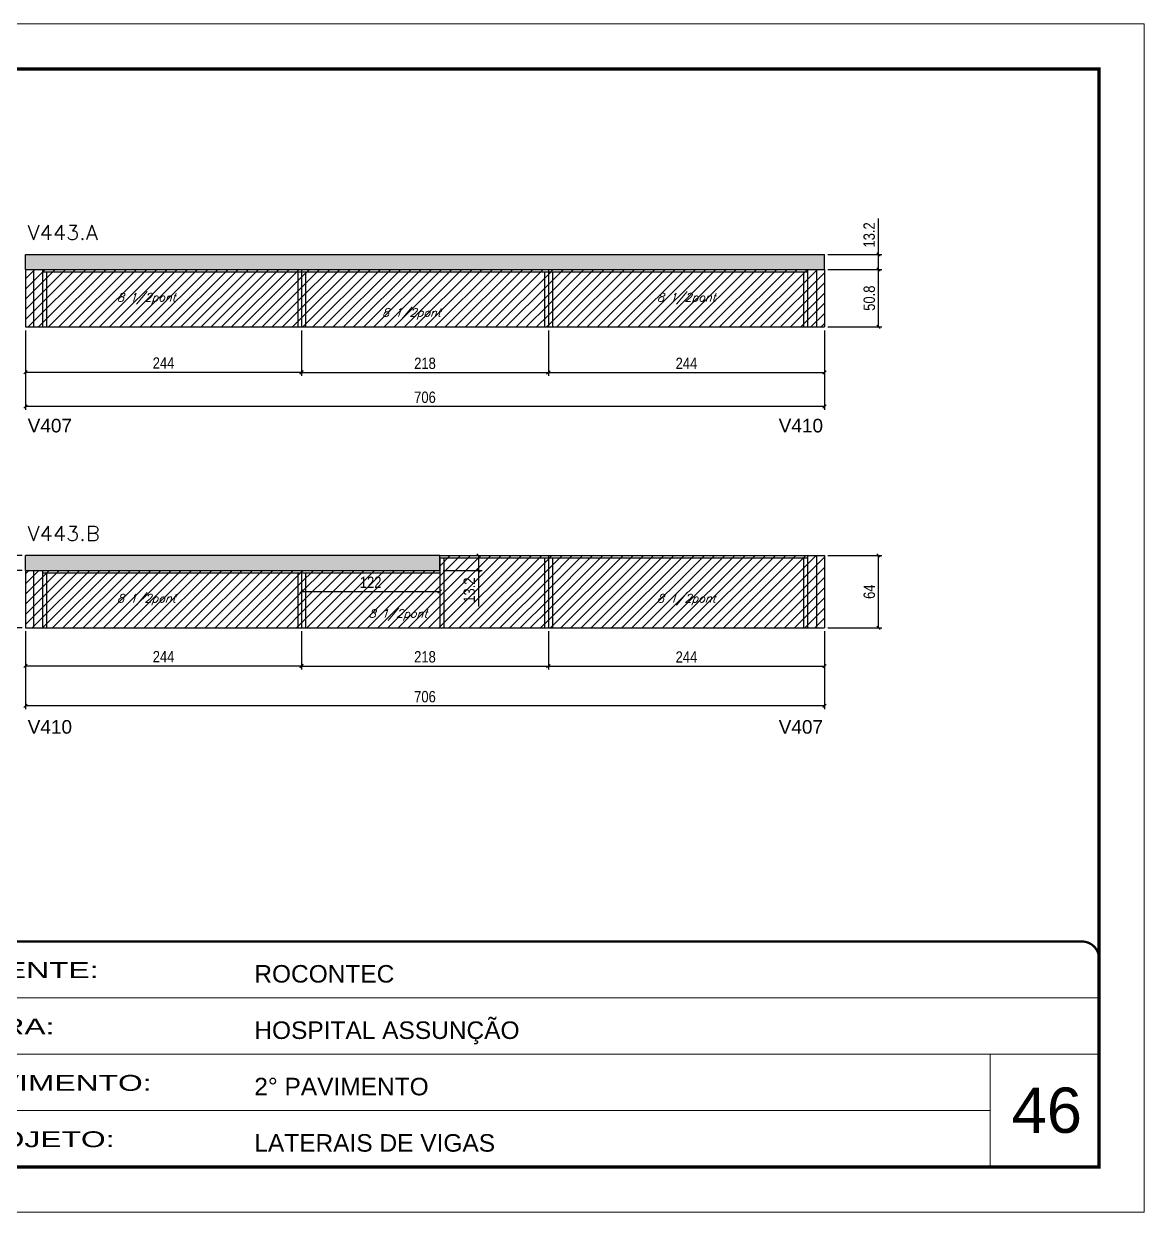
# Model space of a CAD drawing. Extents: x 137137 to 143418, y 10464 to 34486.
# Drawn here: x 139217 to 140207, y 20801 to 21851 of the extents above; entities that cross this region are included whole.
import ezdxf

# ---------------------------------------------------------------- set-up
doc = ezdxf.new("R2010")
doc.units = 0
doc.linetypes.add('CONTINUO', pattern=[0])
doc.linetypes.add('DASHED', pattern=[0.75, 0.5, -0.25])
for name, color, linetype in [('5', 5, 'Continuous'), ('COTA', 241, 'Continuous'), ('Painéis', 200, 'Continuous'), ('Reaproveitamento', 251, 'Continuous'), ('SARR_2.2x7', 40, 'Continuous'), ('SARR_3.5x7', 81, 'Continuous'), ('texto', 7, 'Continuous')]:
    doc.layers.add(name, color=color, linetype=linetype)
for name, color, linetype, lineweight in [('CARIMBO', 255, 'Continuous', 9), ('Folhas', 255, 'Continuous', 9), ('SARRAFO DE PRESSAO', 251, 'DASHED', 9), ('Texto Seção', 7, 'Continuous', 15)]:
    doc.layers.add(name, color=color, linetype=linetype, lineweight=lineweight)
doc.styles.add('ARIAL', font='arial.ttf')
doc.styles.add('COTA TECNICA', font='techl___.ttf', dxfattribs={"height": 10})
doc.styles.add('REGUA-120', font='ROMANS.shx', dxfattribs={"height": 15})
doc.styles.add('Romans', font='romans.shx')
doc.styles.get("Standard").update_dxf_attribs({"font": 'arial.ttf'})
doc.styles.add('Tecnologia', font='')
doc.styles.get('Tecnologia').set_extended_font_data('Forgotten Futurist')
doc.dimstyles.new('PAINEL', dxfattribs={"dimtxt": 10, "dimasz": 3, "dimexe": 3, "dimexo": 3, "dimgap": 3, "dimtad": 1, "dimdec": 1, "dimzin": 12, "dimdsep": 46, "dimtxsty": 'COTA TECNICA', "dimblk1": 'OBLIQUE', "dimblk2": 'OBLIQUE', "dimsah": 1, "dimcen": 0.9, "dimclrd": 4, "dimclre": 4, "dimclrt": 240, "dimadec": 1, "dimazin": 3, "dimtfac": 1, "dimtdec": 1, "dimtmove": 0, "dimatfit": 3, "dimfxl": 1, "dimtolj": 1, "dimtzin": 12, "dimarcsym": 0})
pattern_1 = [(45, (-3197, -4594.3004), (-4.49012806, 4.49012806), [])]

# ---------------------------------------------------------------- blocks, each defined once
blk = doc.blocks.new('9999999999')
at = {"color": 30, "linetype": 'CONTINUO'}
for p, q in [((98564.6, 34379.6), (99584, 34379.6)), ((98564.6, 34329.8), (99488, 34329.8)), ((99584, 34329.8), (99488, 34329.8)), ((99488, 34329.8), (99488, 34230.2)), ((98564.6, 34280), (99488, 34280))]:
    blk.add_line(p, q, dxfattribs=at)
at = {"color": 30, "linetype": 'CONTINUO', "const_width": 2}
blk.add_lwpolyline([(99584, 34230.2), (99584, 34414.4, 0.414214), (99569, 34429.4), (98229, 34429.4, 0.414214), (98214, 34414.4), (98214, 34245.2, 0.414214), (98229, 34230.2), (99584, 34230.2)], format="xyb", dxfattribs=at)
at = {"layer": 'Folhas'}
blk.add_lwpolyline([(98139, 34190.2), (99624, 34190.2), (99624, 35240.2), (98139, 35240.2)], close=True, dxfattribs=at)
at = {"layer": 'Folhas', "color": 30, "const_width": 3}
blk.add_lwpolyline([(98214, 34230.2), (99584, 34230.2), (99584, 35200.2), (98214, 35200.2)], close=True, dxfattribs=at)
at = {"color": 7, "linetype": 'Continuous', "ltscale": 5, "style": 'ARIAL'}
for s, height, p in [('ROCONTEC', 15.48, (98837.7, 34393.1)), ('HOSPITAL ASSUNÇÃO', 15.483, (98837.7, 34343.3)), ('2° PAVIMENTO', 15.483, (98837.7, 34293.5)), ('LATERAIS DE VIGAS', 15.483, (98837.7, 34243.7))]:
    blk.add_text(s, height=height, dxfattribs=at).set_placement(p)
at = {"layer": 'Folhas', "color": 7, "style": 'Tecnologia', "width": 1.5}
for s, p in [('CLIENTE:', (98573.7, 34397.2)), ('OBRA:', (98573.7, 34347.3)), ('PAVIMENTO:', (98573.7, 34297.5)), ('PROJETO:', (98573.7, 34247.7))]:
    blk.add_text(s, height=14, dxfattribs=at).set_placement(p)
blk = doc.blocks.new('_Oblique')
at = {"color": 0, "linetype": 'ByBlock', "lineweight": -2}
blk.add_line((-0.5, -0.5), (0.5, 0.5), dxfattribs=at)
blk = doc.blocks.new('*D1481')
at = {"layer": 'COTA', "color": 4, "linetype": 'ByBlock', "lineweight": -2, "transparency": 16777216}
for p, q in [((139680.8, 21580.6), (139680.8, 21540.3)), ((139924.8, 21580.6), (139924.8, 21540.3)), ((139680.8, 21543.3), (139924.8, 21543.3))]:
    blk.add_line(p, q, dxfattribs=at)
at = {"layer": 'Defpoints', "color": 0, "linetype": 'ByBlock', "transparency": 16777216}
for p in [(139680.8, 21583.6), (139924.8, 21583.6), (139924.8, 21543.3)]:
    blk.add_point(p, dxfattribs=at)
at = {"layer": 'COTA', "color": 4, "linetype": 'ByBlock', "lineweight": -2, "transparency": 16777216, "xscale": 3, "yscale": 3, "zscale": 3, "rotation": 180}
blk.add_blockref('_Oblique', (139680.8, 21543.3), dxfattribs=at)
at = {"layer": 'COTA', "color": 4, "linetype": 'ByBlock', "lineweight": -2, "transparency": 16777216, "xscale": 3, "yscale": 3, "zscale": 3}
blk.add_blockref('_Oblique', (139924.8, 21543.3), dxfattribs=at)
at = {"layer": 'COTA', "color": 240, "linetype": 'ByBlock', "transparency": 16777216, "insert": (139802.8, 21551.4), "char_height": 10, "attachment_point": 5, "style": 'COTA TECNICA'}
blk.add_mtext('\\A1;244', dxfattribs=at)
blk = doc.blocks.new('*D1482')
at = {"layer": 'COTA', "color": 4, "linetype": 'ByBlock', "lineweight": -2, "transparency": 16777216}
for p, q in [((139927.8, 21634.4), (139975.5, 21634.4)), ((139972.5, 21583.6), (139972.5, 21634.4)), ((139927.8, 21583.6), (139975.5, 21583.6))]:
    blk.add_line(p, q, dxfattribs=at)
at = {"layer": 'Defpoints', "color": 0, "linetype": 'ByBlock', "transparency": 16777216}
for p in [(139924.8, 21634.4), (139972.5, 21634.4), (139924.8, 21583.6)]:
    blk.add_point(p, dxfattribs=at)
at = {"layer": 'COTA', "color": 4, "linetype": 'ByBlock', "lineweight": -2, "transparency": 16777216, "xscale": 3, "yscale": 3, "zscale": 3}
for p, rotation in [((139972.5, 21634.4), 90), ((139972.5, 21583.6), 270)]:
    blk.add_blockref('_Oblique', p, dxfattribs=dict(at, rotation=rotation))
at = {"layer": 'COTA', "color": 240, "linetype": 'ByBlock', "transparency": 16777216, "insert": (139964.4, 21609), "char_height": 10, "attachment_point": 5, "rotation": 90, "style": 'COTA TECNICA'}
blk.add_mtext('\\A1;50.8', dxfattribs=at)
blk = doc.blocks.new('*D1741')
at = {"layer": 'COTA', "color": 4, "lineweight": -2, "transparency": 16777216}
for p, q in [((139218.8, 21580.6), (139218.8, 21540.6)), ((139462.8, 21580.6), (139462.8, 21540.6)), ((139218.8, 21543.6), (139462.8, 21543.6))]:
    blk.add_line(p, q, dxfattribs=at)
at = {"layer": 'Defpoints', "color": 0, "transparency": 16777216}
for p in [(139218.8, 21583.6), (139462.8, 21583.6), (139462.8, 21543.6)]:
    blk.add_point(p, dxfattribs=at)
at = {"layer": 'COTA', "color": 4, "lineweight": -2, "transparency": 16777216, "xscale": 3, "yscale": 3, "zscale": 3, "rotation": 180}
blk.add_blockref('_Oblique', (139218.8, 21543.6), dxfattribs=at)
at = {"layer": 'COTA', "color": 4, "lineweight": -2, "transparency": 16777216, "xscale": 3, "yscale": 3, "zscale": 3}
blk.add_blockref('_Oblique', (139462.8, 21543.6), dxfattribs=at)
at = {"layer": 'COTA', "color": 240, "transparency": 16777216, "insert": (139340.8, 21551.7), "char_height": 10, "attachment_point": 5, "style": 'COTA TECNICA'}
blk.add_mtext('\\A1;244', dxfattribs=at)
blk = doc.blocks.new('*D1742')
at = {"layer": 'COTA', "color": 4, "lineweight": -2, "transparency": 16777216}
for p, q in [((139462.8, 21580.6), (139462.8, 21540.3)), ((139680.8, 21580.6), (139680.8, 21540.3)), ((139462.8, 21543.3), (139680.8, 21543.3))]:
    blk.add_line(p, q, dxfattribs=at)
at = {"layer": 'Defpoints', "color": 0, "transparency": 16777216}
for p in [(139462.8, 21583.6), (139680.8, 21583.6), (139680.8, 21543.3)]:
    blk.add_point(p, dxfattribs=at)
at = {"layer": 'COTA', "color": 4, "lineweight": -2, "transparency": 16777216, "xscale": 3, "yscale": 3, "zscale": 3, "rotation": 180}
blk.add_blockref('_Oblique', (139462.8, 21543.3), dxfattribs=at)
at = {"layer": 'COTA', "color": 4, "lineweight": -2, "transparency": 16777216, "xscale": 3, "yscale": 3, "zscale": 3}
blk.add_blockref('_Oblique', (139680.8, 21543.3), dxfattribs=at)
at = {"layer": 'COTA', "color": 240, "transparency": 16777216, "insert": (139571.8, 21551.4), "char_height": 10, "attachment_point": 5, "style": 'COTA TECNICA'}
blk.add_mtext('\\A1;218', dxfattribs=at)
blk = doc.blocks.new('*D1561')
at = {"layer": 'COTA', "color": 4, "linetype": 'ByBlock', "lineweight": -2, "transparency": 16777216}
for p, q in [((139680.8, 21314.7), (139680.8, 21281)), ((139924.8, 21314.7), (139924.8, 21281)), ((139680.8, 21284), (139924.8, 21284))]:
    blk.add_line(p, q, dxfattribs=at)
at = {"layer": 'Defpoints', "color": 0, "linetype": 'ByBlock', "transparency": 16777216}
for p in [(139680.8, 21317.7), (139924.8, 21317.7), (139924.8, 21284)]:
    blk.add_point(p, dxfattribs=at)
at = {"layer": 'COTA', "color": 4, "linetype": 'ByBlock', "lineweight": -2, "transparency": 16777216, "xscale": 3, "yscale": 3, "zscale": 3, "rotation": 180}
blk.add_blockref('_Oblique', (139680.8, 21284), dxfattribs=at)
at = {"layer": 'COTA', "color": 4, "linetype": 'ByBlock', "lineweight": -2, "transparency": 16777216, "xscale": 3, "yscale": 3, "zscale": 3}
blk.add_blockref('_Oblique', (139924.8, 21284), dxfattribs=at)
at = {"layer": 'COTA', "color": 240, "linetype": 'ByBlock', "transparency": 16777216, "insert": (139802.8, 21292), "char_height": 10, "attachment_point": 5, "style": 'COTA TECNICA'}
blk.add_mtext('\\A1;244', dxfattribs=at)
blk = doc.blocks.new('*D1562')
at = {"layer": 'COTA', "color": 4, "linetype": 'ByBlock', "lineweight": -2, "transparency": 16777216}
for p, q in [((139927.8, 21381.7), (139975.5, 21381.7)), ((139972.5, 21317.7), (139972.5, 21381.7)), ((139927.8, 21317.7), (139975.5, 21317.7))]:
    blk.add_line(p, q, dxfattribs=at)
at = {"layer": 'Defpoints', "color": 0, "linetype": 'ByBlock', "transparency": 16777216}
for p in [(139924.8, 21381.7), (139972.5, 21381.7), (139924.8, 21317.7)]:
    blk.add_point(p, dxfattribs=at)
at = {"layer": 'COTA', "color": 4, "linetype": 'ByBlock', "lineweight": -2, "transparency": 16777216, "xscale": 3, "yscale": 3, "zscale": 3}
for p, rotation in [((139972.5, 21381.7), 90), ((139972.5, 21317.7), 270)]:
    blk.add_blockref('_Oblique', p, dxfattribs=dict(at, rotation=rotation))
at = {"layer": 'COTA', "color": 240, "linetype": 'ByBlock', "transparency": 16777216, "insert": (139964.4, 21349.7), "char_height": 10, "attachment_point": 5, "rotation": 90, "style": 'COTA TECNICA'}
blk.add_mtext('\\A1;64', dxfattribs=at)
blk = doc.blocks.new('*D1743')
at = {"layer": 'COTA', "color": 4, "lineweight": -2, "transparency": 16777216}
for p, q in [((139218.8, 21314.7), (139218.8, 21281.2)), ((139462.8, 21314.7), (139462.8, 21281.2)), ((139218.8, 21284.2), (139462.8, 21284.2))]:
    blk.add_line(p, q, dxfattribs=at)
at = {"layer": 'Defpoints', "color": 0, "transparency": 16777216}
for p in [(139218.8, 21317.7), (139462.8, 21317.7), (139462.8, 21284.2)]:
    blk.add_point(p, dxfattribs=at)
at = {"layer": 'COTA', "color": 4, "lineweight": -2, "transparency": 16777216, "xscale": 3, "yscale": 3, "zscale": 3, "rotation": 180}
blk.add_blockref('_Oblique', (139218.8, 21284.2), dxfattribs=at)
at = {"layer": 'COTA', "color": 4, "lineweight": -2, "transparency": 16777216, "xscale": 3, "yscale": 3, "zscale": 3}
blk.add_blockref('_Oblique', (139462.8, 21284.2), dxfattribs=at)
at = {"layer": 'COTA', "color": 240, "transparency": 16777216, "insert": (139340.8, 21292.3), "char_height": 10, "attachment_point": 5, "style": 'COTA TECNICA'}
blk.add_mtext('\\A1;244', dxfattribs=at)
blk = doc.blocks.new('*D1744')
at = {"layer": 'COTA', "color": 4, "lineweight": -2, "transparency": 16777216}
for p, q in [((139462.8, 21314.7), (139462.8, 21281)), ((139680.8, 21314.7), (139680.8, 21281)), ((139462.8, 21284), (139680.8, 21284))]:
    blk.add_line(p, q, dxfattribs=at)
at = {"layer": 'Defpoints', "color": 0, "transparency": 16777216}
for p in [(139462.8, 21317.7), (139680.8, 21317.7), (139680.8, 21284)]:
    blk.add_point(p, dxfattribs=at)
at = {"layer": 'COTA', "color": 4, "lineweight": -2, "transparency": 16777216, "xscale": 3, "yscale": 3, "zscale": 3, "rotation": 180}
blk.add_blockref('_Oblique', (139462.8, 21284), dxfattribs=at)
at = {"layer": 'COTA', "color": 4, "lineweight": -2, "transparency": 16777216, "xscale": 3, "yscale": 3, "zscale": 3}
blk.add_blockref('_Oblique', (139680.8, 21284), dxfattribs=at)
at = {"layer": 'COTA', "color": 240, "transparency": 16777216, "insert": (139571.8, 21292.1), "char_height": 10, "attachment_point": 5, "style": 'COTA TECNICA'}
blk.add_mtext('\\A1;218', dxfattribs=at)
blk = doc.blocks.new('*D1745')
at = {"layer": 'COTA', "color": 4, "lineweight": -2, "transparency": 16777216}
for p, q in [((139587.8, 21381.7), (139622.2, 21381.7)), ((139619.2, 21381.7), (139619.2, 21368.5)), ((139587.8, 21368.5), (139622.2, 21368.5)), ((139619.2, 21368.5), (139619.2, 21336.7))]:
    blk.add_line(p, q, dxfattribs=at)
at = {"layer": 'Defpoints', "color": 0, "transparency": 16777216}
for p in [(139584.8, 21381.7), (139584.8, 21368.5), (139619.2, 21368.5)]:
    blk.add_point(p, dxfattribs=at)
at = {"layer": 'COTA', "color": 4, "lineweight": -2, "transparency": 16777216, "xscale": 3, "yscale": 3, "zscale": 3}
for p, rotation in [((139619.2, 21381.7), 90), ((139619.2, 21368.5), 270)]:
    blk.add_blockref('_Oblique', p, dxfattribs=dict(at, rotation=rotation))
at = {"layer": 'COTA', "color": 240, "transparency": 16777216, "insert": (139611, 21351.1), "char_height": 10, "attachment_point": 5, "rotation": 90, "style": 'COTA TECNICA'}
blk.add_mtext('\\A1;13.2', dxfattribs=at)
blk = doc.blocks.new('*D1746')
at = {"layer": 'COTA', "color": 4, "lineweight": -2, "transparency": 16777216}
for p, q in [((139462.8, 21365.5), (139462.8, 21346.9)), ((139584.8, 21365.5), (139584.8, 21346.9)), ((139462.8, 21349.9), (139584.8, 21349.9))]:
    blk.add_line(p, q, dxfattribs=at)
at = {"layer": 'Defpoints', "color": 0, "transparency": 16777216}
for p in [(139462.8, 21368.5), (139584.8, 21368.5), (139584.8, 21349.9)]:
    blk.add_point(p, dxfattribs=at)
at = {"layer": 'COTA', "color": 4, "lineweight": -2, "transparency": 16777216, "xscale": 3, "yscale": 3, "zscale": 3, "rotation": 180}
blk.add_blockref('_Oblique', (139462.8, 21349.9), dxfattribs=at)
at = {"layer": 'COTA', "color": 4, "lineweight": -2, "transparency": 16777216, "xscale": 3, "yscale": 3, "zscale": 3}
blk.add_blockref('_Oblique', (139584.8, 21349.9), dxfattribs=at)
at = {"layer": 'COTA', "color": 240, "transparency": 16777216, "insert": (139523.8, 21358), "char_height": 10, "attachment_point": 5, "style": 'COTA TECNICA'}
blk.add_mtext('\\A1;122', dxfattribs=at)
blk = doc.blocks.new('*D1747')
at = {"layer": 'COTA', "color": 4, "lineweight": -2, "transparency": 16777216}
for p, q in [((139215.8, 21368.5), (139196.1, 21368.5)), ((139199.1, 21368.5), (139199.1, 21317.7)), ((139215.8, 21317.7), (139196.1, 21317.7))]:
    blk.add_line(p, q, dxfattribs=at)
at = {"layer": 'Defpoints', "color": 0, "transparency": 16777216}
for p in [(139218.8, 21368.5), (139199.1, 21317.7), (139218.8, 21317.7)]:
    blk.add_point(p, dxfattribs=at)
at = {"layer": 'COTA', "color": 4, "lineweight": -2, "transparency": 16777216, "xscale": 3, "yscale": 3, "zscale": 3}
for p, rotation in [((139199.1, 21368.5), 90), ((139199.1, 21317.7), 270)]:
    blk.add_blockref('_Oblique', p, dxfattribs=dict(at, rotation=rotation))
at = {"layer": 'COTA', "color": 240, "transparency": 16777216, "insert": (139190.9, 21343.1), "char_height": 10, "attachment_point": 5, "rotation": 90, "style": 'COTA TECNICA'}
blk.add_mtext('\\A1;50.8', dxfattribs=at)
blk = doc.blocks.new('*D1748')
at = {"layer": 'COTA', "color": 4, "lineweight": -2, "transparency": 16777216}
for p, q in [((139199.1, 21381.7), (139199.1, 21413.4)), ((139215.8, 21381.7), (139196.1, 21381.7)), ((139199.1, 21368.5), (139199.1, 21381.7)), ((139215.8, 21368.5), (139196.1, 21368.5))]:
    blk.add_line(p, q, dxfattribs=at)
at = {"layer": 'Defpoints', "color": 0, "transparency": 16777216}
for p in [(139199.1, 21381.7), (139218.8, 21381.7), (139218.8, 21368.5)]:
    blk.add_point(p, dxfattribs=at)
at = {"layer": 'COTA', "color": 4, "lineweight": -2, "transparency": 16777216, "xscale": 3, "yscale": 3, "zscale": 3}
for p, rotation in [((139199.1, 21381.7), 90), ((139199.1, 21368.5), 270)]:
    blk.add_blockref('_Oblique', p, dxfattribs=dict(at, rotation=rotation))
at = {"layer": 'COTA', "color": 240, "transparency": 16777216, "insert": (139190.8, 21399), "char_height": 10, "attachment_point": 5, "rotation": 90, "style": 'COTA TECNICA'}
blk.add_mtext('\\A1;13.2', dxfattribs=at)
blk = doc.blocks.new('*D1749')
at = {"layer": 'COTA', "color": 4, "lineweight": -2, "ltscale": 25, "transparency": 16777216}
for p, q in [((139218.8, 21580.6), (139218.8, 21510.3)), ((139924.8, 21580.6), (139924.8, 21510.3)), ((139924.8, 21513.3), (139218.8, 21513.3))]:
    blk.add_line(p, q, dxfattribs=at)
at = {"layer": 'Defpoints', "color": 0, "ltscale": 25, "transparency": 16777216}
for p in [(139218.8, 21583.6), (139924.8, 21583.6), (139218.8, 21513.3)]:
    blk.add_point(p, dxfattribs=at)
at = {"layer": 'COTA', "color": 4, "lineweight": -2, "ltscale": 25, "transparency": 16777216, "xscale": 3, "yscale": 3, "zscale": 3, "rotation": 180}
blk.add_blockref('_Oblique', (139218.8, 21513.3), dxfattribs=at)
at = {"layer": 'COTA', "color": 4, "lineweight": -2, "ltscale": 25, "transparency": 16777216, "xscale": 3, "yscale": 3, "zscale": 3}
blk.add_blockref('_Oblique', (139924.8, 21513.3), dxfattribs=at)
at = {"layer": 'COTA', "color": 240, "ltscale": 25, "transparency": 16777216, "insert": (139571.8, 21521.4), "char_height": 10, "attachment_point": 5, "style": 'COTA TECNICA'}
blk.add_mtext('\\A1;706', dxfattribs=at)
blk = doc.blocks.new('*D1750')
at = {"layer": 'COTA', "color": 4, "lineweight": -2, "ltscale": 25, "transparency": 16777216}
for p, q in [((139218.8, 21314.7), (139218.8, 21245.8)), ((139924.8, 21314.7), (139924.8, 21245.8)), ((139924.8, 21248.8), (139218.8, 21248.8))]:
    blk.add_line(p, q, dxfattribs=at)
at = {"layer": 'Defpoints', "color": 0, "ltscale": 25, "transparency": 16777216}
for p in [(139218.8, 21317.7), (139924.8, 21317.7), (139218.8, 21248.8)]:
    blk.add_point(p, dxfattribs=at)
at = {"layer": 'COTA', "color": 4, "lineweight": -2, "ltscale": 25, "transparency": 16777216, "xscale": 3, "yscale": 3, "zscale": 3, "rotation": 180}
blk.add_blockref('_Oblique', (139218.8, 21248.8), dxfattribs=at)
at = {"layer": 'COTA', "color": 4, "lineweight": -2, "ltscale": 25, "transparency": 16777216, "xscale": 3, "yscale": 3, "zscale": 3}
blk.add_blockref('_Oblique', (139924.8, 21248.8), dxfattribs=at)
at = {"layer": 'COTA', "color": 240, "ltscale": 25, "transparency": 16777216, "insert": (139571.8, 21256.9), "char_height": 10, "attachment_point": 5, "style": 'COTA TECNICA'}
blk.add_mtext('\\A1;706', dxfattribs=at)
blk = doc.blocks.new('*D1751')
at = {"layer": 'COTA', "color": 4, "lineweight": -2, "ltscale": 25, "transparency": 16777216}
for p, q in [((139972.5, 21647.6), (139972.5, 21679.3)), ((139927.8, 21647.6), (139975.5, 21647.6)), ((139972.5, 21634.4), (139972.5, 21647.6)), ((139927.8, 21634.4), (139975.5, 21634.4))]:
    blk.add_line(p, q, dxfattribs=at)
at = {"layer": 'Defpoints', "color": 0, "ltscale": 25, "transparency": 16777216}
for p in [(139924.8, 21647.6), (139972.5, 21647.6), (139924.8, 21634.4)]:
    blk.add_point(p, dxfattribs=at)
at = {"layer": 'COTA', "color": 4, "lineweight": -2, "ltscale": 25, "transparency": 16777216, "xscale": 3, "yscale": 3, "zscale": 3}
for p, rotation in [((139972.5, 21647.6), 90), ((139972.5, 21634.4), 270)]:
    blk.add_blockref('_Oblique', p, dxfattribs=dict(at, rotation=rotation))
at = {"layer": 'COTA', "color": 240, "ltscale": 25, "transparency": 16777216, "insert": (139964.3, 21664.9), "char_height": 10, "attachment_point": 5, "rotation": 90, "style": 'COTA TECNICA'}
blk.add_mtext('\\A1;13.2', dxfattribs=at)

msp = doc.modelspace()

# ---------------------------------------------------------------- hatches: boundary and pattern name
at = {"layer": 'COTA', "ltscale": 25}
h = msp.add_hatch(dxfattribs=at)
h.set_pattern_fill('AR-CONC', color=256, scale=0.03)
h.set_pattern_definition([(50, (-3197, -4594.3004), (5.46554007, -0.47817257), [0.5715, -6.2865]), (355, (-3197, -4594.3004), (-1.05730264, 5.73170536), [0.4572, -5.02921753]), (100.4514447, (-3196.5445, -4594.3403), (4.40823741, 5.25353256), [0.48570026, -5.34270734]), (46.1842, (-3197, -4592.7764), (8.13237123, -1.26126984), [0.85725, -9.42975]), (96.6355576, (-3196.322, -4592.8815), (7.122124, 7.42278374), [0.7285507, -8.01406824]), (351.184151, (-3197, -4592.7764), (7.122124, 7.42278374), [0.685799, -7.54379196]), (21, (-3196.238, -4593.1574), (4.54843174, -3.06795595), [0.5715, -6.2865]), (326, (-3196.238, -4593.1574), (1.85406085, 5.52563898), [0.4572, -5.0292]), (71.451445, (-3195.859, -4593.413), (6.40249258, 2.45768307), [0.48570026, -5.34269813]), (37.5, (-3197, -4594.3004), (0.092658098, 2.536651166), [0, -4.96824, 0, -5.1054, 0, -5.04825]), (7.5, (-3197, -4594.3004), (2.004589875, 3.005417245), [0, -2.91084, 0, -4.85394, 0, -1.92405]), (327.5, (-3198.6993, -4594.3004), (4.067717855, -0.17186232), [0, -1.905, 0, -5.9436, 0, -7.8867]), (317.5, (-3199.4613, -4594.3004), (4.44387544, 0.76279473), [0, -2.4765, 0, -3.94716, 0, -5.6007])])
h.paths.add_polyline_path([(139218.82, 21647.57), (139218.82, 21634.37), (139924.82, 21634.37), (139924.82, 21647.57)])
at = {"layer": 'COTA', "linetype": 'ByBlock'}
h = msp.add_hatch(dxfattribs=at)
h.set_pattern_fill('AR-CONC', color=256, scale=0.03)
h.set_pattern_definition([(50, (13.5, -3445.7253), (5.46554007, -0.47817257), [0.5715, -6.2865]), (355, (13.5, -3445.7253), (-1.05730264, 5.73170536), [0.4572, -5.02921753]), (100.4514447, (13.9555, -3445.765), (4.40823741, 5.25353256), [0.48570026, -5.34270734]), (46.1842, (13.5, -3444.201), (8.13237123, -1.26126984), [0.85725, -9.42975]), (96.6355576, (14.178, -3444.3064), (7.122124, 7.42278374), [0.7285507, -8.01406824]), (351.184151, (13.5, -3444.201), (7.122124, 7.42278374), [0.685799, -7.54379196]), (21, (14.262, -3444.5823), (4.54843174, -3.06795595), [0.5715, -6.2865]), (326, (14.262, -3444.5823), (1.85406085, 5.52563898), [0.4572, -5.0292]), (71.451445, (14.641, -3444.838), (6.40249258, 2.45768307), [0.48570026, -5.34269813]), (37.5, (13.5, -3445.7253), (0.092658098, 2.536651166), [0, -4.96824, 0, -5.1054, 0, -5.04825]), (7.5, (13.5, -3445.7253), (2.004589875, 3.005417245), [0, -2.91084, 0, -4.85394, 0, -1.92405]), (327.5, (11.8007, -3445.7253), (4.067717855, -0.17186232), [0, -1.905, 0, -5.9436, 0, -7.8867]), (317.5, (11.0387, -3445.7253), (4.44387544, 0.76279473), [0, -2.4765, 0, -3.94716, 0, -5.6007])])
h.paths.add_polyline_path([(139584.82, 21368.46), (139584.82, 21381.66), (139218.82, 21381.66), (139218.82, 21368.46)])
at = {"layer": 'Reaproveitamento', "linetype": 'ByBlock'}
h = msp.add_hatch(dxfattribs=at)
h.set_pattern_fill('ANSI31', color=256, scale=2)
h.set_pattern_definition(pattern_1)
h.paths.add_polyline_path([(139462.82, 21634.37), (139218.82, 21634.37), (139218.82, 21583.57), (139462.82, 21583.57)])
h = msp.add_hatch(dxfattribs=at)
h.set_pattern_fill('ANSI31', color=256, scale=2)
h.set_pattern_definition(pattern_1)
h.paths.add_polyline_path([(139462.82, 21634.37), (139462.82, 21583.57), (139680.82, 21583.57), (139680.82, 21634.37)])
h = msp.add_hatch(dxfattribs=at)
h.set_pattern_fill('ANSI31', color=256, scale=2)
h.set_pattern_definition(pattern_1)
h.paths.add_polyline_path([(139680.82, 21634.37), (139680.82, 21583.57), (139924.82, 21583.57), (139924.82, 21634.37)])
h = msp.add_hatch(dxfattribs=at)
h.set_pattern_fill('ANSI31', color=256, scale=2)
h.set_pattern_definition(pattern_1)
h.paths.add_polyline_path([(139680.82, 21317.66), (139680.82, 21381.66), (139584.82, 21381.66), (139584.82, 21368.46), (139462.82, 21368.46), (139462.82, 21317.66)])
h = msp.add_hatch(dxfattribs=at)
h.set_pattern_fill('ANSI31', color=256, scale=2)
h.set_pattern_definition(pattern_1)
h.paths.add_polyline_path([(139924.82, 21317.66), (139924.82, 21381.66), (139680.82, 21381.66), (139680.82, 21317.66)])
h = msp.add_hatch(dxfattribs=at)
h.set_pattern_fill('ANSI31', color=256, scale=2)
h.set_pattern_definition(pattern_1)
h.paths.add_polyline_path([(139462.82, 21317.66), (139462.82, 21368.46), (139218.82, 21368.46), (139218.82, 21317.66)])

# ---------------------------------------------------------------- linework, layer by layer
at = {"layer": 'COTA', "ltscale": 25}
for p, q in [((139218.82, 21634.37), (139218.82, 21647.57)), ((139218.82, 21647.57), (139924.82, 21647.57)), ((139924.82, 21634.37), (139924.82, 21647.57))]:
    msp.add_line(p, q, dxfattribs=at)
at = {"layer": 'COTA', "linetype": 'ByBlock'}
for p, q in [((139218.82, 21634.37), (139218.82, 21633.85)), ((139924.82, 21634.37), (139924.82, 21634.37)), ((139584.82, 21381.66), (139218.82, 21381.66)), ((139218.82, 21368.46), (139218.82, 21381.66)), ((139924.82, 21381.66), (139924.82, 21381.66)), ((139218.82, 21368.46), (139218.82, 21367.94))]:
    msp.add_line(p, q, dxfattribs=at)
at = {"layer": 'Painéis', "linetype": 'ByBlock'}
for p, q in [((139218.82, 21634.37), (139924.82, 21634.37)), ((139218.82, 21634.37), (139218.82, 21583.57)), ((139462.82, 21634.37), (139462.82, 21583.57)), ((139680.82, 21634.37), (139680.82, 21583.57)), ((139924.82, 21634.37), (139924.82, 21583.57)), ((139218.82, 21583.57), (139924.82, 21583.57)), ((139584.82, 21381.66), (139924.82, 21381.66)), ((139680.82, 21381.66), (139680.82, 21317.66)), ((139924.82, 21381.66), (139924.82, 21317.66)), ((139218.82, 21368.46), (139584.82, 21368.46)), ((139218.82, 21368.46), (139218.82, 21317.66)), ((139462.82, 21368.46), (139462.82, 21317.66)), ((139584.82, 21368.46), (139584.82, 21366.26)), ((139218.82, 21317.66), (139924.82, 21317.66))]:
    msp.add_line(p, q, dxfattribs=at)
at = {"layer": 'Painéis'}
msp.add_line((139584.82, 21368.46), (139584.82, 21381.66), dxfattribs=at)
at = {"layer": 'SARR_2.2x7', "linetype": 'Continuous'}
for p, q in [((139225.82, 21634.37), (139225.82, 21583.57)), ((139233.82, 21632.17), (139462.82, 21632.17)), ((139462.82, 21632.17), (139680.82, 21632.17)), ((139680.82, 21632.17), (139909.82, 21632.17)), ((139917.82, 21634.37), (139917.82, 21583.57)), ((139584.82, 21379.46), (139680.82, 21379.46)), ((139680.82, 21379.46), (139909.82, 21379.46)), ((139917.82, 21381.66), (139917.82, 21317.66)), ((139225.82, 21368.46), (139225.82, 21317.66)), ((139233.82, 21366.26), (139462.82, 21366.26)), ((139462.82, 21366.26), (139584.82, 21366.26))]:
    msp.add_line(p, q, dxfattribs=at)
at = {"layer": 'SARR_3.5x7'}
for p, q in [((139233.82, 21634.37), (139233.82, 21583.57)), ((139237.32, 21632.17), (139237.32, 21583.57)), ((139459.32, 21632.17), (139459.32, 21583.57)), ((139466.32, 21632.17), (139466.32, 21583.57)), ((139677.32, 21632.17), (139677.32, 21583.57)), ((139684.32, 21632.17), (139684.32, 21583.57)), ((139906.32, 21632.17), (139906.32, 21583.57)), ((139909.82, 21634.37), (139909.82, 21583.57)), ((139584.82, 21379.46), (139584.82, 21317.66)), ((139588.32, 21379.46), (139588.32, 21317.66)), ((139677.32, 21379.46), (139677.32, 21317.66)), ((139684.32, 21379.46), (139684.32, 21317.66)), ((139906.32, 21379.46), (139906.32, 21317.66)), ((139909.82, 21381.66), (139909.82, 21317.66)), ((139233.82, 21368.46), (139233.82, 21317.66)), ((139237.32, 21366.26), (139237.32, 21317.66)), ((139459.32, 21366.26), (139459.32, 21317.66)), ((139466.32, 21366.26), (139466.32, 21317.66))]:
    msp.add_line(p, q, dxfattribs=at)

# ---------------------------------------------------------------- block references
at = {"layer": 'SARRAFO DE PRESSAO', "color": 6, "linetype": 'ByBlock'}
msp.add_blockref('9999999999', (40583.31, -13388.76), dxfattribs=at)

# ---------------------------------------------------------------- texts
at = {"layer": '5', "linetype": 'Continuous'}
for s, p in [('V407', (139220.79, 21490.42)), ('V410', (139884.35, 21490.42)), ('V410', (139220.79, 21224.26)), ('V407', (139884.35, 21224.26))]:
    msp.add_text(s, height=12, rotation=359.99996, dxfattribs=at).set_placement(p)
at = {"layer": 'CARIMBO', "style": 'ARIAL'}
msp.add_text('46', height=40, dxfattribs=at).set_placement((140090.15, 20871.59))
at = {"layer": 'texto', "color": 2, "char_height": 7.2737, "attachment_point": 5, "style": 'Romans'}
for insert in [(139325.63, 21608.57), (139802.75, 21608.57), (139559.86, 21595.14), (139325.63, 21342.66), (139802.75, 21342.66), (139547.98, 21329.23)]:
    msp.add_mtext('{\\Q19;\\C256;8 1/2pont}', dxfattribs=dict(at, insert=insert))
at = {"layer": 'Texto Seção', "style": 'REGUA-120', "width": 1.05}
for s, p in [('V443.A', (139220.73, 21660.52)), ('V443.B', (139220.73, 21394.61))]:
    msp.add_text(s, height=13, dxfattribs=at).set_placement(p)

# ---------------------------------------------------------------- dimensions: what is measured, and where the dimension line sits
at = {"layer": 'COTA', "ltscale": 25}
dim = msp.add_linear_dim(base=(139972.55, 21647.57), p1=(139924.82, 21634.37), p2=(139924.82, 21647.57), angle=90, dimstyle='PAINEL', dxfattribs=at)
dim.commit()
dim.dimension.update_dxf_attribs({"geometry": '*D1751', "text_midpoint": (139964.33, 21664.94)})
at = {"layer": 'COTA', "linetype": 'ByBlock'}
for base, p1, p2, picture, middle in [((139972.55, 21634.37), (139924.82, 21583.57), (139924.82, 21634.37), '*D1482', (139964.42, 21608.97)), ((139972.55, 21381.66), (139924.82, 21317.66), (139924.82, 21381.66), '*D1562', (139964.44, 21349.66))]:
    dim = msp.add_linear_dim(base=base, p1=p1, p2=p2, angle=90, dimstyle='PAINEL', dxfattribs=at)
    dim.commit()
    dim.dimension.update_dxf_attribs({"geometry": picture, "text_midpoint": middle})
at = {"layer": 'COTA'}
for base, p1, p2, picture, middle in [((139462.82, 21543.58), (139218.82, 21583.57), (139462.82, 21583.57), '*D1741', (139340.82, 21551.65)), ((139680.82, 21543.3), (139462.82, 21583.57), (139680.82, 21583.57), '*D1742', (139571.82, 21551.4)), ((139584.82, 21349.9), (139462.82, 21368.46), (139584.82, 21368.46), '*D1746', (139523.82, 21357.96)), ((139462.82, 21284.25), (139218.82, 21317.66), (139462.82, 21317.66), '*D1743', (139340.82, 21292.32)), ((139680.82, 21283.97), (139462.82, 21317.66), (139680.82, 21317.66), '*D1744', (139571.82, 21292.06))]:
    dim = msp.add_linear_dim(base=base, p1=p1, p2=p2, dimstyle='PAINEL', dxfattribs=at)
    dim.commit()
    dim.dimension.update_dxf_attribs({"geometry": picture, "text_midpoint": middle})
at = {"layer": 'COTA', "ltscale": 25}
for base, p1, p2, picture, middle in [((139218.82, 21513.3), (139924.82, 21583.57), (139218.82, 21583.57), '*D1749', (139571.82, 21521.4)), ((139218.82, 21248.77), (139924.82, 21317.66), (139218.82, 21317.66), '*D1750', (139571.82, 21256.87))]:
    dim = msp.add_linear_dim(base=base, p1=p1, p2=p2, dimstyle='PAINEL', dxfattribs=at)
    dim.commit()
    dim.dimension.update_dxf_attribs({"geometry": picture, "text_midpoint": middle})
at = {"layer": 'COTA', "linetype": 'ByBlock'}
for base, p1, p2, picture, middle in [((139924.82, 21543.3), (139680.82, 21583.57), (139924.82, 21583.57), '*D1481', (139802.82, 21551.38)), ((139924.82, 21283.97), (139680.82, 21317.66), (139924.82, 21317.66), '*D1561', (139802.82, 21292.04))]:
    dim = msp.add_linear_dim(base=base, p1=p1, p2=p2, dimstyle='PAINEL', override={"dimtmove": 1}, dxfattribs=at)
    dim.commit()
    dim.dimension.update_dxf_attribs({"geometry": picture, "text_midpoint": middle})
at = {"layer": 'COTA'}
for base, p1, p2, picture, middle in [((139199.06, 21381.66), (139218.82, 21368.46), (139218.82, 21381.66), '*D1748', (139190.84, 21399.03)), ((139619.25, 21368.46), (139584.82, 21381.66), (139584.82, 21368.46), '*D1745', (139611.03, 21351.1)), ((139199.06, 21317.66), (139218.82, 21368.46), (139218.82, 21317.66), '*D1747', (139190.93, 21343.06))]:
    dim = msp.add_linear_dim(base=base, p1=p1, p2=p2, angle=90, dimstyle='PAINEL', dxfattribs=at)
    dim.commit()
    dim.dimension.update_dxf_attribs({"geometry": picture, "text_midpoint": middle})

doc.saveas('drawing.dxf')
